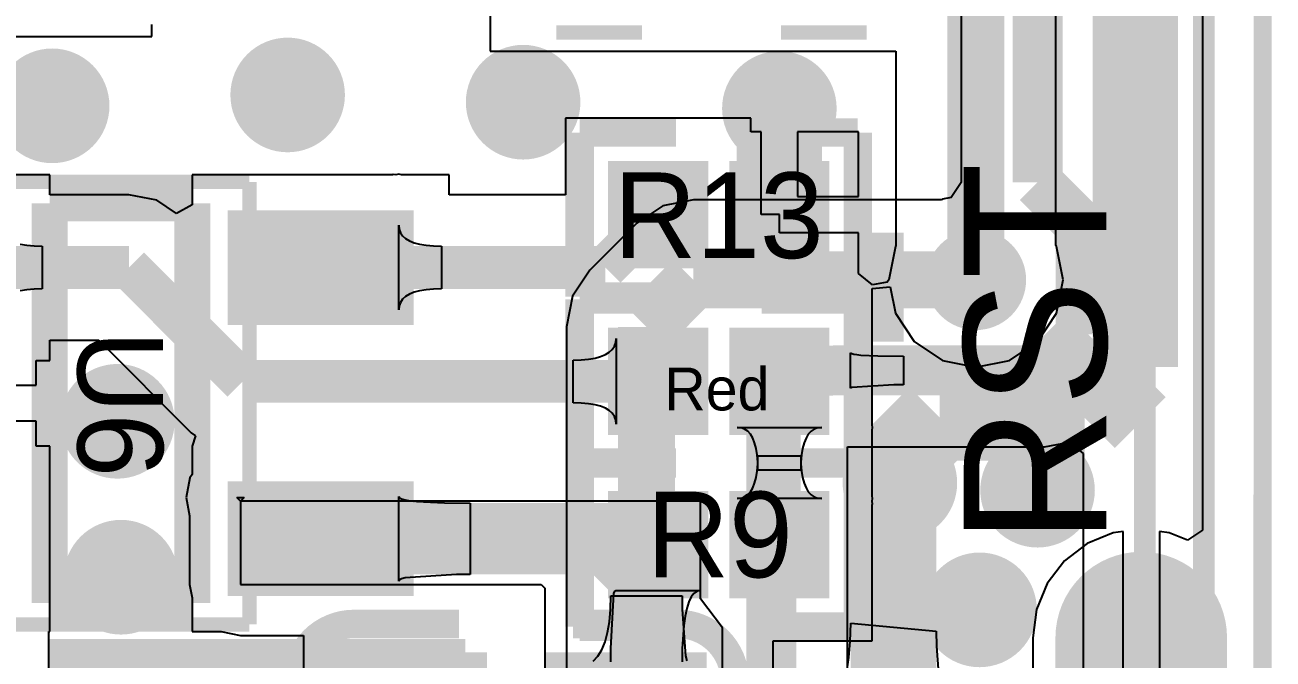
# Model space of a CAD drawing. Extents: x 72.1 to 112.7, y 45.7 to 113.8.
# Drawn here: x 96.83 to 105.58, y 61.58 to 66.02 of the extents above; entities that cross this region are included whole.
import ezdxf

# ---------------------------------------------------------------- set-up
doc = ezdxf.new("R2010")
doc.units = 0
doc.header["$MEASUREMENT"] = 0
for name, color, linetype in [('BOTTOMLAYER', 5, 'CONTINUOUS'), ('BOTTOMSOLDER', 6, 'CONTINUOUS'), ('KEEPOUTLAYER', 6, 'CONTINUOUS'), ('MECHANICAL13', 56, 'CONTINUOUS'), ('MECHANICAL15', 56, 'CONTINUOUS'), ('MULTILAYER', 9, 'CONTINUOUS'), ('TOPLAYER', 1, 'CONTINUOUS'), ('TOPOVERLAY', 2, 'CONTINUOUS'), ('TOPPASTE', 8, 'CONTINUOUS'), ('TOPSOLDER', 216, 'CONTINUOUS')]:
    doc.layers.add(name, color=color, linetype=linetype)

msp = doc.modelspace()

# ---------------------------------------------------------------- linework, layer by layer
at = {"layer": 'BOTTOMLAYER'}
for p, q in [((103.390509, 69.001229), (103.390509, 64.919603)), ((103.39056, 64.919344), (103.320002, 64.813746)), ((103.390509, 64.919603), (103.39056, 64.919344)), ((101.512792, 64.797374), (101.298192, 64.754686)), ((103.253276, 64.797374), (101.512792, 64.797374)), ((103.259882, 64.801788), (103.253276, 64.797374)), ((103.320002, 64.813746), (103.259882, 64.801788)), ((101.298192, 64.754686), (101.116265, 64.633127)), ((101.116265, 64.633127), (100.787068, 64.30393)), ((100.787068, 64.30393), (100.665509, 64.122003)), ((100.665509, 64.122003), (100.622821, 63.907403)), ((100.622821, 63.907403), (100.622821, 59.28612)), ((102.615258, 63.477778), (102.615258, 63.725422)), ((102.615258, 63.725422), (102.623252, 63.720896)), ((102.615258, 63.477778), (102.615258, 63.725422)), ((102.615258, 63.725422), (102.623252, 63.720896)), ((102.623252, 63.720896), (102.637689, 63.716845)), ((102.623252, 63.720896), (102.637689, 63.716845)), ((102.637689, 63.716845), (102.658573, 63.713274)), ((102.637689, 63.716845), (102.658573, 63.713274)), ((102.658573, 63.713274), (102.685901, 63.710175)), ((102.658573, 63.713274), (102.685901, 63.710175)), ((102.685901, 63.710175), (102.806551, 63.703744)), ((102.685901, 63.710175), (102.806551, 63.703744)), ((102.806551, 63.703744), (102.985207, 63.7016)), ((102.806551, 63.703744), (102.985207, 63.7016)), ((102.985207, 63.7016), (102.985207, 63.5016)), ((102.985207, 63.7016), (102.985207, 63.5016)), ((102.623252, 63.482304), (102.615258, 63.477778)), ((102.623252, 63.482304), (102.615258, 63.477778)), ((102.91921, 63.501361), (102.623252, 63.482304)), ((102.91921, 63.501361), (102.623252, 63.482304)), ((102.985207, 63.5016), (102.91921, 63.501361)), ((102.985207, 63.5016), (102.91921, 63.501361)), ((103.974293, 63.066816), (104.146276, 63.101027)), ((104.146276, 63.101027), (104.24445, 63.020458)), ((102.593877, 57.17903), (102.593877, 63.066816)), ((102.593877, 63.066816), (103.974293, 63.066816)), ((104.24445, 63.020458), (104.24445, 60.707514))]:
    msp.add_line(p, q, dxfattribs=at)
for points, const_width in [([(103.925792, 64.919603), (103.925792, 70.2818)], 0.349999), ([(105.090592, 53.438001), (105.090592, 69.320199)], 0.152001), ([(104.678795, 53.813603), (104.678795, 68.741397)], 0.152001), ([(103.925792, 64.919603), (104.227795, 64.6176)], 0.349999), ([(104.227795, 63.8556), (104.227795, 64.6176)], 0.349999), ([(104.254592, 64.6444), (104.281392, 64.6176)], 0.2), ([(104.281392, 63.8556), (104.281392, 64.6176)], 0.2), ([(101.183595, 63.907403), (101.512792, 64.2366)], 0.399999), ([(101.512792, 64.2366), (103.493992, 64.2366)], 0.399999), ([(101.183595, 58.0644), (101.183595, 63.907403)], 0.399999), ([(103.974293, 63.602098), (104.227795, 63.8556)], 0.349999), ([(104.027392, 63.6016), (104.281392, 63.8556)], 0.2), ([(102.058594, 63.461603), (102.198592, 63.6016)], 0.349999), ([(102.198592, 63.6016), (102.491593, 63.6016)], 0.349999), ([(102.491593, 63.6016), (102.492091, 63.602098)], 0.349999), ([(102.492091, 63.602098), (103.974293, 63.602098)], 0.349999), ([(102.058594, 55.663803), (102.058594, 63.461603)], 0.349999), ([(102.491593, 63.6016), (104.027392, 63.6016)], 0.2)]:
    msp.add_lwpolyline(points, dxfattribs=dict(at, const_width=const_width))
for points, const_width in [([(98.517992, 65.532, 1), (98.817991, 65.532, 1)], 0.299999), ([(96.866992, 65.4558, 1), (97.166991, 65.4558, 1)], 0.299999), ([(100.168992, 65.4812, 1), (100.468991, 65.4812, 1)], 0.299999), ([(101.96559, 65.437202, 1), (102.265589, 65.437202, 1)], 0.299999), ([(103.368993, 64.2366, 1), (103.61899, 64.2366, 1)], 0.249999), ([(97.324192, 63.246, 1), (97.624191, 63.246, 1)], 0.299999), ([(102.810592, 62.8142, 1), (103.110591, 62.8142, 1)], 0.299999), ([(103.775792, 62.7634, 1), (104.075791, 62.7634, 1)], 0.299999), ([(97.349592, 62.1538, 1), (97.649591, 62.1538, 1)], 0.299999), ([(103.369392, 61.9252, 1), (103.669391, 61.9252, 1)], 0.299999)]:
    msp.add_lwpolyline(points, format="xyb", close=True, dxfattribs=dict(at, const_width=const_width))
at = {"layer": 'BOTTOMSOLDER'}
for points, const_width in [([(98.467192, 65.532, 1), (98.868791, 65.532, 1)], 0.401599), ([(96.816192, 65.4558, 1), (97.217791, 65.4558, 1)], 0.401599), ([(100.118192, 65.4812, 1), (100.519791, 65.4812, 1)], 0.401599), ([(101.91479, 65.437202, 1), (102.316389, 65.437202, 1)], 0.401599), ([(103.318193, 64.2366, 1), (103.66979, 64.2366, 1)], 0.351599), ([(97.273392, 63.246, 1), (97.674991, 63.246, 1)], 0.401599), ([(102.759792, 62.8142, 1), (103.161391, 62.8142, 1)], 0.401599), ([(103.724992, 62.7634, 1), (104.126591, 62.7634, 1)], 0.401599), ([(97.298792, 62.1538, 1), (97.700391, 62.1538, 1)], 0.401599), ([(103.318592, 61.9252, 1), (103.720191, 61.9252, 1)], 0.401599)]:
    msp.add_lwpolyline(points, format="xyb", close=True, dxfattribs=dict(at, const_width=const_width))
at = {"layer": 'KEEPOUTLAYER', "const_width": 0.127}
msp.add_lwpolyline([(105.500592, 50.037992), (105.51333, 108.887237)], dxfattribs=at)
at = {"layer": 'MECHANICAL13', "const_width": 0.1}
for points in [[(96.599588, 64.922997), (98.39959, 64.922997)], [(98.39959, 61.822998), (98.39959, 64.922997)], [(96.599588, 61.822998), (98.39959, 61.822998)]]:
    msp.add_lwpolyline(points, dxfattribs=at)
at = {"layer": 'MECHANICAL15', "const_width": 0.1}
for points in [[(100.552392, 65.968801), (101.152391, 65.968804)], [(102.127192, 65.968801), (102.727191, 65.968804)]]:
    msp.add_lwpolyline(points, dxfattribs=at)
at = {"layer": 'MULTILAYER'}
for points, const_width in [([(98.517992, 65.532, 1), (98.817991, 65.532, 1)], 0.299999), ([(96.866992, 65.4558, 1), (97.166991, 65.4558, 1)], 0.299999), ([(100.168992, 65.4812, 1), (100.468991, 65.4812, 1)], 0.299999), ([(101.96559, 65.437202, 1), (102.265589, 65.437202, 1)], 0.299999), ([(103.368993, 64.2366, 1), (103.61899, 64.2366, 1)], 0.249999), ([(97.324192, 63.246, 1), (97.624191, 63.246, 1)], 0.299999), ([(102.810592, 62.8142, 1), (103.110591, 62.8142, 1)], 0.299999), ([(103.775792, 62.7634, 1), (104.075791, 62.7634, 1)], 0.299999), ([(97.349592, 62.1538, 1), (97.649591, 62.1538, 1)], 0.299999), ([(103.369392, 61.9252, 1), (103.669391, 61.9252, 1)], 0.299999)]:
    msp.add_lwpolyline(points, format="xyb", close=True, dxfattribs=dict(at, const_width=const_width))
at = {"layer": 'TOPLAYER'}
for p, q in [((105.082957, 68.351971), (105.081687, 62.483164)), ((104.054765, 64.477316), (104.054765, 67.31)), ((100.087394, 66.190604), (100.087394, 65.838802)), ((97.715791, 65.940589), (97.715791, 66.025398)), ((96.165792, 65.940589), (97.715791, 65.940589)), ((100.087394, 65.838802), (101.617391, 65.838802)), ((101.617391, 65.838799), (101.617389, 65.838799)), ((101.617389, 65.838799), (101.617394, 65.838796)), ((101.617391, 65.838802), (101.617391, 65.838799)), ((101.617394, 65.838796), (101.6622, 65.838796)), ((101.6622, 65.838796), (101.6622, 65.838802)), ((101.6622, 65.838802), (102.933218, 65.838802)), ((102.933218, 65.838802), (102.933218, 64.477316)), ((101.915587, 65.3688), (100.61559, 65.3688)), ((100.61559, 65.3688), (100.61559, 64.832794)), ((101.915587, 65.272801), (101.915587, 65.3688)), ((101.98859, 65.272801), (101.915587, 65.272801)), ((101.98859, 64.6938), (101.98859, 65.272801)), ((102.669589, 65.272801), (102.24259, 65.272801)), ((102.24259, 65.272801), (102.24259, 64.8208)), ((102.669589, 64.8208), (102.669589, 65.272801)), ((96.999588, 64.972997), (96.665694, 64.972997)), ((96.999588, 64.832794), (96.999588, 64.972997)), ((99.40277, 64.972997), (97.999591, 64.972997)), ((97.999591, 64.972997), (97.999591, 64.761727)), ((99.408417, 64.974765), (99.40277, 64.972997)), ((99.427624, 64.973045), (99.408417, 64.974765)), ((99.44654, 64.976807), (99.427624, 64.973045)), ((99.465694, 64.972997), (99.44654, 64.976807)), ((99.799587, 64.972997), (99.465694, 64.972997)), ((99.799587, 64.832794), (99.799587, 64.972997)), ((97.554616, 64.832794), (96.999588, 64.832794)), ((97.749705, 64.793988), (97.554616, 64.832794)), ((97.887584, 64.701859), (97.749705, 64.793988)), ((97.999591, 64.761727), (97.887584, 64.701859)), ((100.61559, 64.832794), (99.799587, 64.832794)), ((102.24259, 64.8208), (102.669589, 64.8208)), ((102.11559, 64.6938), (101.98859, 64.6938)), ((102.11559, 64.5668), (102.11559, 64.6938)), ((99.44654, 64.026047), (99.44654, 64.619949)), ((99.44654, 64.619949), (99.449539, 64.59203)), ((99.449539, 64.59203), (99.458539, 64.567046)), ((99.458539, 64.567046), (99.47354, 64.545004)), ((99.47354, 64.545004), (99.494541, 64.525901)), ((99.494541, 64.525901), (99.521538, 64.509736)), ((99.521538, 64.509736), (99.554541, 64.496511)), ((99.554541, 64.496511), (99.59354, 64.486224)), ((102.669589, 64.5668), (102.11559, 64.5668)), ((102.669589, 64.281406), (102.669589, 64.5668)), ((96.79354, 64.486224), (96.838539, 64.478875)), ((96.838539, 64.478875), (96.88954, 64.474468)), ((96.88954, 64.474468), (96.94654, 64.472998)), ((96.94654, 64.472998), (96.94654, 64.172998)), ((99.59354, 64.486224), (99.638538, 64.478875)), ((99.638538, 64.478875), (99.689539, 64.474468)), ((99.689539, 64.474468), (99.746539, 64.472998)), ((99.746539, 64.472998), (99.746539, 64.172998)), ((102.928804, 64.470709), (102.882238, 64.236603)), ((102.933218, 64.477316), (102.928804, 64.470709)), ((104.05918, 64.470709), (104.054765, 64.477316)), ((104.105746, 64.2366), (104.05918, 64.470709)), ((102.767762, 64.200834), (102.669589, 64.281406)), ((102.882238, 64.236603), (102.872222, 64.221611)), ((102.882238, 64.236603), (102.882238, 64.236603)), ((104.05918, 64.002491), (104.105746, 64.2366)), ((96.838539, 64.167121), (96.79354, 64.159773)), ((96.88954, 64.171528), (96.838539, 64.167121)), ((96.94654, 64.172998), (96.88954, 64.171528)), ((99.554541, 64.149486), (99.521538, 64.13626)), ((99.59354, 64.159773), (99.554541, 64.149486)), ((99.638538, 64.167121), (99.59354, 64.159773)), ((99.689539, 64.171528), (99.638538, 64.167121)), ((99.746539, 64.172998), (99.689539, 64.171528)), ((102.765588, 64.175188), (102.891976, 64.187636)), ((102.765588, 63.247217), (102.765588, 64.175188)), ((102.872222, 64.221611), (102.767762, 64.200834)), ((102.891976, 64.187636), (102.928804, 64.002491)), ((99.458539, 64.07895), (99.449539, 64.053966)), ((99.47354, 64.100992), (99.458539, 64.07895)), ((99.494541, 64.120095), (99.47354, 64.100992)), ((99.521538, 64.13626), (99.494541, 64.120095)), ((99.449539, 64.053966), (99.44654, 64.026047)), ((102.928804, 64.002491), (103.061417, 63.804025)), ((103.926566, 63.804025), (104.05918, 64.002491)), ((96.999588, 63.672999), (96.999588, 63.813202)), ((96.999588, 63.813202), (97.343453, 63.813202)), ((97.343453, 63.813202), (97.991734, 63.164921)), ((100.959564, 63.771399), (100.968655, 63.796901)), ((100.968655, 63.796901), (100.971685, 63.825399)), ((100.971685, 63.825399), (100.971685, 63.225401)), ((103.061417, 63.804025), (103.259882, 63.671412)), ((103.728101, 63.671412), (103.926566, 63.804025)), ((100.862587, 63.6994), (100.895922, 63.7129)), ((100.895922, 63.7129), (100.923197, 63.7294)), ((100.923197, 63.7294), (100.944411, 63.7489)), ((100.944411, 63.7489), (100.959564, 63.771399)), ((96.903588, 63.499997), (96.903588, 63.672999)), ((96.903588, 63.672999), (96.999588, 63.672999)), ((100.668638, 63.6754), (100.726217, 63.676901)), ((100.668638, 63.3754), (100.668638, 63.6754)), ((100.726217, 63.676901), (100.777736, 63.681399)), ((100.777736, 63.681399), (100.823192, 63.6889)), ((100.823192, 63.6889), (100.862587, 63.6994)), ((103.259882, 63.671412), (103.493992, 63.624846)), ((103.493992, 63.624846), (103.728101, 63.671412)), ((96.099589, 63.499997), (96.903588, 63.499997)), ((100.726217, 63.373899), (100.668638, 63.3754)), ((100.777736, 63.369401), (100.726217, 63.373899)), ((100.823192, 63.3619), (100.777736, 63.369401)), ((100.862587, 63.3514), (100.823192, 63.3619)), ((100.895922, 63.3379), (100.862587, 63.3514)), ((100.923197, 63.3214), (100.895922, 63.3379)), ((100.944411, 63.3019), (100.923197, 63.3214)), ((100.959564, 63.279401), (100.944411, 63.3019)), ((100.968655, 63.253899), (100.959564, 63.279401)), ((96.903588, 63.245997), (96.099589, 63.245997)), ((96.903588, 63.072998), (96.903588, 63.245997)), ((100.971685, 63.225401), (100.968655, 63.253899)), ((101.846558, 63.200448), (101.818638, 63.203447)), ((101.818638, 63.203447), (102.412541, 63.203447)), ((101.871541, 63.191448), (101.846558, 63.200448)), ((101.893583, 63.176447), (101.871541, 63.191448)), ((102.359638, 63.191448), (102.337596, 63.176447)), ((102.384621, 63.200448), (102.359638, 63.191448)), ((102.412541, 63.203447), (102.384621, 63.200448)), ((102.767356, 63.24157), (102.765588, 63.247217)), ((102.765588, 63.184293), (102.769398, 63.203447)), ((102.765588, 63.0574), (102.765588, 63.184293)), ((102.765636, 63.222363), (102.767356, 63.24157)), ((102.769398, 63.203447), (102.765636, 63.222363)), ((97.991734, 63.164921), (98.02145, 63.145065)), ((98.02145, 63.145065), (97.999588, 63.072998)), ((101.912687, 63.155446), (101.893583, 63.176447)), ((101.928851, 63.128449), (101.912687, 63.155446)), ((101.942077, 63.095447), (101.928851, 63.128449)), ((101.952364, 63.056447), (101.942077, 63.095447)), ((102.289102, 63.095447), (102.278815, 63.056447)), ((102.302328, 63.128449), (102.289102, 63.095447)), ((102.318492, 63.155446), (102.302328, 63.128449)), ((102.337596, 63.176447), (102.318492, 63.155446)), ((96.999588, 63.072998), (96.903588, 63.072998)), ((96.999588, 61.773001), (96.999588, 63.072998)), ((97.999588, 63.072998), (97.999586, 63.072998)), ((97.999586, 63.072998), (97.999591, 63.072993)), ((97.999591, 63.072993), (97.999591, 62.874444)), ((101.959712, 63.011449), (101.952364, 63.056447)), ((101.964119, 62.960448), (101.959712, 63.011449)), ((102.271467, 63.011449), (102.26706, 62.960448)), ((102.278815, 63.056447), (102.271467, 63.011449)), ((102.765593, 63.0574), (102.765588, 63.0574)), ((102.765593, 62.723507), (102.765593, 63.0574)), ((101.959712, 62.896351), (101.964119, 62.947352)), ((101.964119, 62.947352), (101.96559, 63.004352)), ((101.96559, 62.903448), (101.964119, 62.960448)), ((101.96559, 63.004352), (102.265589, 63.004352)), ((102.265589, 63.004352), (102.26706, 62.947352)), ((102.26706, 62.960448), (102.265589, 62.903448)), ((102.26706, 62.947352), (102.271467, 62.896351)), ((97.9827, 62.849163), (97.955534, 62.7126)), ((97.999591, 62.874444), (97.9827, 62.849163)), ((101.94208, 62.812353), (101.952364, 62.851353)), ((101.952364, 62.851353), (101.959712, 62.896351)), ((102.265589, 62.903448), (101.96559, 62.903448)), ((102.271467, 62.896351), (102.278815, 62.851353)), ((102.278815, 62.851353), (102.289102, 62.812353)), ((101.893586, 62.731353), (101.912689, 62.752354)), ((101.912689, 62.752354), (101.928854, 62.779351)), ((101.928854, 62.779351), (101.94208, 62.812353)), ((102.289102, 62.812353), (102.302328, 62.779351)), ((102.302328, 62.779351), (102.318495, 62.752354)), ((102.318495, 62.752354), (102.337598, 62.731353)), ((97.955534, 62.7126), (97.980934, 62.584912)), ((98.312392, 62.7126), (98.363192, 62.7126)), ((98.337792, 62.6872), (98.312392, 62.7126)), ((98.363192, 62.7126), (98.337792, 62.6872)), ((98.337792, 62.6872), (98.337792, 62.103)), ((101.563592, 62.6872), (98.337792, 62.6872)), ((99.44654, 62.126048), (99.44654, 62.719951)), ((99.44654, 62.719951), (99.451541, 62.71103)), ((99.451541, 62.71103), (99.46654, 62.703047)), ((99.46654, 62.703047), (99.491541, 62.696006)), ((99.491541, 62.696006), (99.52654, 62.689903)), ((99.52654, 62.689903), (99.571541, 62.684736)), ((99.571541, 62.684736), (99.766539, 62.674876)), ((99.766539, 62.674876), (99.946539, 62.672999)), ((99.946539, 62.672999), (99.946539, 62.173)), ((101.563592, 62.0014), (101.563592, 62.6872)), ((101.818643, 62.704353), (101.846563, 62.707352)), ((102.412546, 62.704353), (101.818643, 62.704353)), ((101.846563, 62.707352), (101.871544, 62.716352)), ((101.871544, 62.716352), (101.893586, 62.731353)), ((102.337598, 62.731353), (102.35964, 62.716352)), ((102.35964, 62.716352), (102.384624, 62.707352)), ((102.384624, 62.707352), (102.412546, 62.704353)), ((102.769403, 62.704353), (102.765593, 62.723507)), ((102.765593, 62.660588), (102.767361, 62.666235)), ((102.765593, 61.7074), (102.765593, 62.660588)), ((102.765642, 62.68544), (102.769403, 62.704353)), ((102.767361, 62.666235), (102.765642, 62.68544)), ((97.980934, 62.584912), (97.980934, 62.103)), ((105.081687, 62.483164), (104.976079, 62.412616)), ((104.455958, 62.464996), (104.27254, 62.389019)), ((104.525793, 62.474191), (104.455958, 62.464996)), ((104.525793, 61.457403), (104.525793, 62.474191)), ((104.849628, 62.464996), (104.779793, 62.474191)), ((104.779793, 62.474191), (104.779793, 61.330403)), ((104.976079, 62.412616), (104.849628, 62.464996)), ((104.27254, 62.389019), (104.115034, 62.268161)), ((104.115034, 62.268161), (103.994176, 62.110656)), ((99.451541, 62.134968), (99.44654, 62.126048)), ((99.46654, 62.142952), (99.451541, 62.134968)), ((99.491541, 62.149993), (99.46654, 62.142952)), ((99.85154, 62.17253), (99.491541, 62.149993)), ((99.946539, 62.173), (99.85154, 62.17253)), ((97.980934, 62.103), (97.999591, 62.009213)), ((98.337792, 62.103), (100.445992, 62.103)), ((100.445992, 62.103), (100.471392, 62.0776)), ((100.471392, 62.0776), (100.471392, 57.531)), ((100.956026, 62.040447), (100.961982, 62.055446)), ((100.961982, 62.055446), (100.968642, 62.060447)), ((100.968642, 62.060447), (101.562545, 62.060447)), ((101.538044, 62.055446), (101.516124, 62.040447)), ((101.562545, 62.060447), (101.538044, 62.055446)), ((103.994176, 62.110656), (103.9182, 61.927237)), ((97.999591, 62.009213), (97.999591, 61.773001)), ((100.931096, 61.92774), (100.933595, 62.02315)), ((100.933595, 62.02315), (101.433594, 62.02315)), ((100.933946, 61.655447), (100.956026, 62.040447)), ((101.433594, 62.02315), (101.43426, 61.928151)), ((101.480015, 61.980448), (101.465832, 61.935446)), ((101.496779, 62.015446), (101.480015, 61.980448)), ((101.516124, 62.040447), (101.496779, 62.015446)), ((101.715992, 61.7982), (101.563592, 62.0014)), ((100.923595, 61.842353), (100.931096, 61.92774)), ((101.43426, 61.928151), (101.457554, 61.603151)), ((101.454227, 61.880448), (101.4452, 61.815447)), ((101.465832, 61.935446), (101.454227, 61.880448)), ((103.9182, 61.927237), (103.892286, 61.730402)), ((100.911096, 61.766988), (100.923595, 61.842353)), ((101.4452, 61.815447), (101.434885, 61.655447)), ((101.715992, 57.531), (101.715992, 61.7982)), ((102.612596, 61.70389), (102.615594, 61.831202)), ((102.615594, 61.831202), (103.215592, 61.776023)), ((96.992849, 61.424599), (96.992849, 61.773001)), ((96.992849, 61.773001), (96.999588, 61.773001)), ((97.999591, 61.773001), (98.202773, 61.773001)), ((98.202773, 61.773001), (98.337792, 61.746143)), ((98.337792, 61.746143), (98.779193, 61.746143)), ((98.779193, 61.746143), (98.779193, 61.1632)), ((100.871096, 61.646331), (100.893596, 61.701647)), ((100.893596, 61.701647), (100.911096, 61.766988)), ((102.072849, 61.520032), (102.072849, 61.7074)), ((102.072849, 61.7074), (102.765593, 61.7074)), ((102.60361, 61.591213), (102.612596, 61.70389)), ((103.215592, 61.776023), (103.217368, 61.671342)), ((103.892286, 61.730402), (103.892286, 61.457403)), ((100.843596, 61.601038), (100.871096, 61.646331)), ((100.933595, 61.560448), (100.933946, 61.655447)), ((101.434885, 61.655447), (101.433594, 61.560448)), ((103.217368, 61.671342), (103.231577, 61.480418)), ((100.811096, 61.56577), (100.843596, 61.601038)), ((101.457554, 61.603151), (101.466206, 61.568152)), ((102.588629, 61.493171), (102.60361, 61.591213))]:
    msp.add_line(p, q, dxfattribs=at)
for points, const_width in [([(104.611592, 63.627), (104.611592, 67.2592)], 0.599999), ([(103.493992, 64.2366), (103.493992, 67.31)], 0.399999), ([(102.11559, 64.6938), (102.11559, 65.437202)], 0.599999), ([(100.894787, 64.322998), (101.265589, 64.6938)], 0.299999), ([(96.099589, 64.322998), (97.554616, 64.322998)], 0.299999), ([(97.554616, 64.322998), (98.352214, 63.5254)], 0.299999), ([(98.899589, 64.322998), (100.894787, 64.322998)], 0.299999), ([(104.255992, 63.2714), (104.611592, 63.627)], 0.599999), ([(98.352214, 63.5254), (101.265589, 63.5254)], 0.299999), ([(102.11559, 62.382405), (102.11559, 63.5254)], 0.299999), ([(102.915593, 62.947001), (103.239992, 63.2714)], 0.599999), ([(103.239992, 63.2714), (104.255992, 63.2714)], 0.599999), ([(102.915593, 60.993203), (102.915593, 62.947001)], 0.599999), ([(98.899589, 62.422999), (100.913392, 62.422999)], 0.499999), ([(100.913392, 62.422999), (101.183595, 62.152797)], 0.499999), ([(102.11559, 62.382405), (102.115595, 62.3824)], 0.299999), ([(101.183595, 58.0644), (101.183595, 62.152797)], 0.499999), ([(104.652793, 61.730402), (104.652793, 60.930404)], 1.000001)]:
    msp.add_lwpolyline(points, dxfattribs=dict(at, const_width=const_width))
for points, const_width in [([(98.517992, 65.532, 1), (98.817991, 65.532, 1)], 0.299999), ([(96.866992, 65.4558, 1), (97.166991, 65.4558, 1)], 0.299999), ([(100.168992, 65.4812, 1), (100.468991, 65.4812, 1)], 0.299999), ([(101.96559, 65.437202, 1), (102.265589, 65.437202, 1)], 0.299999), ([(103.368993, 64.2366, 1), (103.61899, 64.2366, 1)], 0.249999), ([(97.324192, 63.246, 1), (97.624191, 63.246, 1)], 0.299999), ([(102.810592, 62.8142, 1), (103.110591, 62.8142, 1)], 0.299999), ([(103.775792, 62.7634, 1), (104.075791, 62.7634, 1)], 0.299999), ([(97.349592, 62.1538, 1), (97.649591, 62.1538, 1)], 0.299999), ([(103.369392, 61.9252, 1), (103.669391, 61.9252, 1)], 0.299999), ([(104.402793, 61.730402, 1), (104.902792, 61.730402, 1)], 0.499999)]:
    msp.add_lwpolyline(points, format="xyb", close=True, dxfattribs=dict(at, const_width=const_width))
for points in [[(101.565588, 65.018801), (100.965589, 65.018801), (101.565588, 64.368799), (100.965589, 64.368799)], [(102.415589, 65.018801), (101.81559, 65.018801), (102.415589, 64.368799), (101.81559, 64.368799)], [(99.449588, 64.022999), (99.449588, 64.622997), (98.34959, 64.022999), (98.34959, 64.622997)], [(102.669589, 63.804025), (102.985992, 63.804025), (102.669589, 64.566797), (102.985992, 64.566797)], [(101.565588, 63.850401), (100.965589, 63.850401), (101.565588, 63.200399), (100.965589, 63.200399)], [(102.415589, 63.850401), (101.81559, 63.850401), (102.415589, 63.200399), (101.81559, 63.200399)], [(99.449588, 62.123), (99.449588, 62.722999), (98.34959, 62.123), (98.34959, 62.722999)], [(100.965594, 62.057399), (101.565593, 62.057399), (100.965594, 62.707401), (101.565593, 62.707401)], [(101.815595, 62.057399), (102.415594, 62.057399), (101.815595, 62.707401), (102.415594, 62.707401)], [(96.991592, 56.8706), (99.912592, 56.8706), (96.991592, 61.722), (99.912592, 61.722)]]:
    msp.add_solid(points, dxfattribs=at)
at = {"layer": 'TOPOVERLAY'}
for points, const_width in [([(100.715592, 65.268803), (101.390592, 65.268803)], 0.2), ([(100.715592, 64.118802), (100.715592, 65.268803)], 0.2), ([(101.990591, 65.268803), (102.665591, 65.268803)], 0.2), ([(102.665591, 64.118802), (102.665591, 65.268803)], 0.2), ([(96.99959, 61.972998), (96.99959, 64.772997)], 0.254), ([(96.99959, 64.772997), (97.999588, 64.772997)], 0.254), ([(97.999588, 61.972998), (97.999588, 64.772997)], 0.254), ([(100.715592, 64.118802), (101.390592, 64.118802)], 0.2), ([(100.715592, 64.100403), (101.390592, 64.100403)], 0.2), ([(100.715592, 62.950402), (100.715592, 64.100403)], 0.2), ([(101.990591, 64.118802), (102.665591, 64.118802)], 0.2), ([(101.990591, 64.100403), (102.665591, 64.100403)], 0.2), ([(102.665591, 62.950402), (102.665591, 64.100403)], 0.2), ([(100.715592, 62.957398), (101.390592, 62.957398)], 0.2), ([(100.715592, 61.807397), (100.715592, 62.957398)], 0.2), ([(100.715592, 62.950402), (101.390592, 62.950402)], 0.2), ([(101.990591, 62.957398), (102.665591, 62.957398)], 0.2), ([(101.990591, 62.950402), (102.665591, 62.950402)], 0.2), ([(102.665591, 61.807397), (102.665591, 62.957398)], 0.2), ([(96.99959, 61.972998), (97.999588, 61.972998)], 0.254), ([(99.133195, 61.826201), (99.868195, 61.826201)], 0.2), ([(100.668196, 61.826201), (101.403196, 61.826201)], 0.2), ([(100.715592, 61.807397), (101.390592, 61.807397)], 0.2), ([(101.990591, 61.807397), (102.665591, 61.807397)], 0.2)]:
    msp.add_lwpolyline(points, dxfattribs=dict(at, const_width=const_width))
at = {"layer": 'TOPOVERLAY', "const_width": 0.2}
for points in [[(98.733196, 61.426202, -0.414213), (99.133195, 61.826203)], [(101.403196, 61.826201, -0.414213), (101.803195, 61.426199)]]:
    msp.add_lwpolyline(points, format="xyb", dxfattribs=at)
at = {"layer": 'TOPOVERLAY', "const_width": 0.1}
for points in [[(99.083195, 61.826203, 1), (99.183195, 61.826203, 1)], [(101.353196, 61.826201, 1), (101.453196, 61.826201, 1)]]:
    msp.add_lwpolyline(points, format="xyb", close=True, dxfattribs=at)
at = {"layer": 'TOPPASTE', "const_width": 1.000001}
msp.add_lwpolyline([(104.652793, 61.730402), (104.652793, 60.930404)], dxfattribs=at)
at = {"layer": 'TOPPASTE', "const_width": 0.499999}
msp.add_lwpolyline([(104.402793, 61.730402, 1), (104.902792, 61.730402, 1)], format="xyb", close=True, dxfattribs=at)
at = {"layer": 'TOPPASTE'}
for points in [[(101.565588, 65.018801), (100.965589, 65.018801), (101.565588, 64.368799), (100.965589, 64.368799)], [(102.415589, 65.018801), (101.81559, 65.018801), (102.415589, 64.368799), (101.81559, 64.368799)], [(99.449588, 64.022999), (99.449588, 64.622997), (98.34959, 64.022999), (98.34959, 64.622997)], [(101.565588, 63.850401), (100.965589, 63.850401), (101.565588, 63.200399), (100.965589, 63.200399)], [(102.415589, 63.850401), (101.81559, 63.850401), (102.415589, 63.200399), (101.81559, 63.200399)], [(99.449588, 62.123), (99.449588, 62.722999), (98.34959, 62.123), (98.34959, 62.722999)], [(100.965594, 62.057399), (101.565593, 62.057399), (100.965594, 62.707401), (101.565593, 62.707401)], [(101.815595, 62.057399), (102.415594, 62.057399), (101.815595, 62.707401), (102.415594, 62.707401)]]:
    msp.add_solid(points, dxfattribs=at)
at = {"layer": 'TOPSOLDER'}
for points, const_width in [([(98.467192, 65.532, 1), (98.868791, 65.532, 1)], 0.401599), ([(96.816192, 65.4558, 1), (97.217791, 65.4558, 1)], 0.401599), ([(100.118192, 65.4812, 1), (100.519791, 65.4812, 1)], 0.401599), ([(101.91479, 65.437202, 1), (102.316389, 65.437202, 1)], 0.401599), ([(103.318193, 64.2366, 1), (103.66979, 64.2366, 1)], 0.351599), ([(97.273392, 63.246, 1), (97.674991, 63.246, 1)], 0.401599), ([(102.759792, 62.8142, 1), (103.161391, 62.8142, 1)], 0.401599), ([(103.724992, 62.7634, 1), (104.126591, 62.7634, 1)], 0.401599), ([(97.298792, 62.1538, 1), (97.700391, 62.1538, 1)], 0.401599), ([(103.318592, 61.9252, 1), (103.720191, 61.9252, 1)], 0.401599), ([(104.351993, 61.730402, 1), (104.953592, 61.730402, 1)], 0.601599)]:
    msp.add_lwpolyline(points, format="xyb", close=True, dxfattribs=dict(at, const_width=const_width))
at = {"layer": 'TOPSOLDER', "const_width": 1.203201}
msp.add_lwpolyline([(104.652793, 61.730402), (104.652793, 60.930404)], dxfattribs=at)
at = {"layer": 'TOPSOLDER'}
for points in [[(101.616388, 65.069601), (100.914789, 65.069601), (101.616388, 64.317999), (100.914789, 64.317999)], [(102.466389, 65.069601), (101.76479, 65.069601), (102.466389, 64.317999), (101.76479, 64.317999)], [(99.551188, 63.921399), (99.551188, 64.724598), (98.24799, 63.921399), (98.24799, 64.724598)], [(101.616388, 63.901201), (100.914789, 63.901201), (101.616388, 63.149599), (100.914789, 63.149599)], [(102.466389, 63.901201), (101.76479, 63.901201), (102.466389, 63.149599), (101.76479, 63.149599)], [(99.551188, 62.0214), (99.551188, 62.824599), (98.24799, 62.0214), (98.24799, 62.824599)], [(100.914794, 62.006599), (101.616393, 62.006599), (100.914794, 62.758201), (101.616393, 62.758201)], [(101.764795, 62.006599), (102.466394, 62.006599), (101.764795, 62.758201), (102.466394, 62.758201)], [(98.931593, 60.444601), (100.064794, 60.444601), (98.931593, 61.627799), (100.064794, 61.627799)], [(100.471595, 60.444601), (101.604796, 60.444601), (100.471595, 61.627799), (101.604796, 61.627799)]]:
    msp.add_solid(points, dxfattribs=at)

# ---------------------------------------------------------------- texts
at = {"layer": 'TOPOVERLAY'}
for s, height, rotation, p in [('RST', 1.000001, 90, (104.408392, 62.3824)), ('U6', 0.599999, 270, (97.194792, 63.881))]:
    msp.add_text(s, height=height, rotation=rotation, dxfattribs=at).set_placement(p)
for s, height, p in [('R13', 0.599999, (100.953992, 64.389)), ('Red', 0.299999, (101.309592, 63.3222)), ('R9', 0.599999, (101.183595, 62.152797))]:
    msp.add_text(s, height=height, dxfattribs=at).set_placement(p)

doc.saveas('drawing.dxf')
